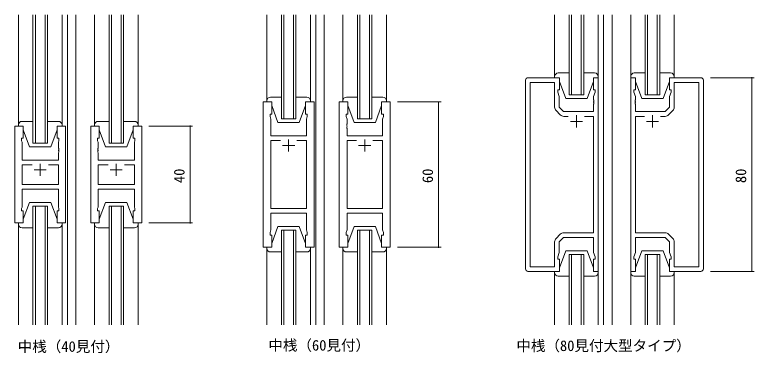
# Model space of a CAD drawing. Units: millimetres, scale not verified. Extents: x -793 to 793, y -564 to 564.
# Drawn here: x -390.9 to -85.6, y -59.7 to 80.2 of the extents above; entities that cross this region are included whole.
import ezdxf
from ezdxf.enums import TextEntityAlignment as Align

# ---------------------------------------------------------------- set-up
doc = ezdxf.new("R2010")
doc.units = ezdxf.units.MM
doc.header["$LTSCALE"] = 2
doc.layers.add('0-0_0', color=3, linetype='Continuous')
for name, color, linetype, lineweight in [('0-1_USER1', 2, 'Continuous', 9), ('0-2_YKK_ZWAK', 4, 'Continuous', 9), ('0-3_YKK_11', 6, 'Continuous', 9), ('0-4_YKK_12', 7, 'Continuous', 9)]:
    doc.layers.add(name, color=color, linetype=linetype, lineweight=lineweight)
doc.styles.add('ＭＳ ゴシック', font='')
doc.styles.get('ＭＳ ゴシック').set_extended_font_data('MS Gothic')

msp = doc.modelspace()

# ---------------------------------------------------------------- linework, layer by layer
at = {"layer": '0-1_USER1'}
for p, q in [((-383.383, 27.106), (-383.383, 80.152)), ((-382.383, 80.152), (-382.383, 27.106)), ((-378.383, 27.106), (-378.383, 80.152)), ((-369.183, 80.152), (-369.183, -48.008)), ((-365.683, 80.152), (-365.683, -48.008)), ((-351.983, 27.106), (-351.983, 80.152)), ((-350.983, 80.152), (-350.983, 27.106)), ((-346.983, 27.106), (-346.983, 80.152)), ((-280.812, 37.106), (-280.812, 80.152)), ((-279.812, 80.152), (-279.812, 37.106)), ((-275.812, 37.106), (-275.812, 80.152)), ((-266.612, 80.152), (-266.612, -48.008)), ((-263.112, 80.152), (-263.112, -48.008)), ((-249.412, 37.106), (-249.412, 80.152)), ((-248.412, 80.152), (-248.412, 37.106)), ((-244.412, 37.106), (-244.412, 80.152)), ((-161, 47.106), (-161, 80.152)), ((-157, 80.152), (-157, 47.106)), ((-147.8, 80.152), (-147.8, -48.008)), ((-144.3, 80.152), (-144.3, -48.008)), ((-129.6, 47.106), (-129.6, 80.152)), ((-125.6, 80.152), (-125.6, 47.106)), ((-266.612, 59.106), (-266.612, -30.894)), ((-263.112, 59.106), (-263.112, -30.894)), ((-382.383, 1.106), (-382.383, -48.008)), ((-378.383, -48.008), (-378.383, 1.106)), ((-350.983, 1.106), (-350.983, -48.008)), ((-346.983, -48.008), (-346.983, 1.106)), ((-279.812, -8.894), (-279.812, -48.008)), ((-275.812, -48.008), (-275.812, -8.894)), ((-248.412, -8.894), (-248.412, -48.008)), ((-244.412, -48.008), (-244.412, -8.894)), ((-161, -18.894), (-161, -48.008)), ((-157, -48.008), (-157, -18.894)), ((-129.6, -18.894), (-129.6, -48.008)), ((-125.6, -48.008), (-125.6, -18.894))]:
    msp.add_line(p, q, dxfattribs=at)
for points in [[(-377.383, 80.152), (-377.383, 27.106), (-383.383, 27.106)], [(-345.983, 80.152), (-345.983, 27.106), (-351.983, 27.106)], [(-274.812, 80.152), (-274.812, 37.106), (-280.812, 37.106)], [(-243.412, 80.152), (-243.412, 37.106), (-249.412, 37.106)], [(-162, 80.152), (-162, 47.106), (-156, 47.106), (-156, 80.152)], [(-130.6, 80.152), (-130.6, 47.106), (-124.6, 47.106), (-124.6, 80.152)], [(-383.383, -48.008), (-383.383, 1.106), (-377.383, 1.106), (-377.383, -48.008)], [(-351.983, -48.008), (-351.983, 1.106), (-345.983, 1.106), (-345.983, -48.008)], [(-280.812, -48.008), (-280.812, -8.894), (-274.812, -8.894), (-274.812, -48.008)], [(-249.412, -48.008), (-249.412, -8.894), (-243.412, -8.894), (-243.412, -48.008)], [(-162, -48.008), (-162, -18.894), (-156, -18.894), (-156, -48.008)], [(-130.6, -48.008), (-130.6, -18.894), (-124.6, -18.894), (-124.6, -48.008)]]:
    msp.add_lwpolyline(points, dxfattribs=at)
at = {"layer": '0-2_YKK_ZWAK'}
for p, q in [((-389.383, 34.606), (-389.383, 80.152)), ((-371.383, 34.606), (-371.383, 80.152)), ((-357.983, 34.606), (-357.983, 80.152)), ((-339.983, 34.606), (-339.983, 80.152)), ((-286.812, 44.106), (-286.812, 80.152)), ((-268.812, 44.106), (-268.812, 80.152)), ((-255.412, 44.106), (-255.412, 80.152)), ((-237.412, 44.106), (-237.412, 80.152)), ((-168, 54.106), (-168, 80.152)), ((-150, 54.106), (-150, 80.152)), ((-136.6, 54.106), (-136.6, 80.152)), ((-118.6, 54.106), (-118.6, 80.152)), ((-162, 56.106), (-166.5, 56.106)), ((-151.5, 56.106), (-156, 56.106)), ((-130.6, 56.106), (-135.1, 56.106)), ((-120.1, 56.106), (-124.6, 56.106)), ((-168, 54.606), (-168, 54.106)), ((-168, 54.106), (-166, 54.106)), ((-166, 54.106), (-166, 52.606)), ((-166, 52.606), (-163.4, 45.606)), ((-152, 52.606), (-154.6, 45.606)), ((-152, 54.106), (-150, 54.106)), ((-152, 52.606), (-152, 54.106)), ((-150, 54.106), (-150, 54.606)), ((-136.6, 54.606), (-136.6, 54.106)), ((-136.6, 54.106), (-134.6, 54.106)), ((-134.6, 54.106), (-134.6, 52.606)), ((-134.6, 52.606), (-132, 45.606)), ((-120.6, 52.606), (-123.2, 45.606)), ((-120.6, 54.106), (-118.6, 54.106)), ((-120.6, 52.606), (-120.6, 54.106)), ((-118.6, 54.106), (-118.6, 54.606)), ((-280.812, 46.106), (-285.312, 46.106)), ((-270.312, 46.106), (-274.812, 46.106)), ((-249.412, 46.106), (-253.912, 46.106)), ((-238.912, 46.106), (-243.412, 46.106)), ((-270.812, 42.606), (-270.812, 44.106)), ((-239.412, 42.606), (-239.412, 44.106)), ((-163.4, 45.606), (-154.6, 45.606)), ((-132, 45.606), (-123.2, 45.606)), ((-284.812, 42.606), (-282.212, 35.606)), ((-270.812, 42.606), (-273.412, 35.606)), ((-253.412, 42.606), (-250.812, 35.606)), ((-239.412, 42.606), (-242.012, 35.606)), ((-383.383, 36.106), (-387.883, 36.106)), ((-372.883, 36.106), (-377.383, 36.106)), ((-373.383, 32.606), (-373.383, 34.106)), ((-351.983, 36.106), (-356.483, 36.106)), ((-341.483, 36.106), (-345.983, 36.106)), ((-341.983, 32.606), (-341.983, 34.106)), ((-282.212, 35.606), (-273.412, 35.606)), ((-250.812, 35.606), (-242.012, 35.606)), ((-387.383, 32.606), (-384.783, 25.606)), ((-373.383, 32.606), (-375.983, 25.606)), ((-355.983, 32.606), (-353.383, 25.606)), ((-341.983, 32.606), (-344.583, 25.606)), ((-384.783, 25.606), (-375.983, 25.606)), ((-353.383, 25.606), (-344.583, 25.606)), ((-387.383, -4.394), (-384.783, 2.606)), ((-384.783, 2.606), (-375.983, 2.606)), ((-373.383, -4.394), (-375.983, 2.606)), ((-355.983, -4.394), (-353.383, 2.606)), ((-355.983, -4.394), (-353.383, 2.606)), ((-353.383, 2.606), (-344.583, 2.606)), ((-353.383, 2.606), (-344.583, 2.606)), ((-341.983, -4.394), (-344.583, 2.606)), ((-341.983, -4.394), (-344.583, 2.606)), ((-373.383, -4.394), (-373.383, -5.894)), ((-357.983, -5.894), (-355.983, -5.894)), ((-357.983, -6.394), (-357.983, -5.894)), ((-355.983, -5.894), (-355.983, -4.394)), ((-341.983, -4.394), (-341.983, -5.894)), ((-341.983, -4.394), (-341.983, -5.894)), ((-341.983, -5.894), (-339.983, -5.894)), ((-339.983, -5.894), (-339.983, -6.394)), ((-389.383, -6.394), (-389.383, -48.008)), ((-383.383, -7.894), (-387.883, -7.894)), ((-372.883, -7.894), (-377.383, -7.894)), ((-371.383, -6.394), (-371.383, -48.008)), ((-357.983, -6.394), (-357.983, -48.008)), ((-352.383, -7.894), (-356.483, -7.894)), ((-351.983, -7.894), (-356.483, -7.894)), ((-341.483, -7.894), (-345.983, -7.894)), ((-341.483, -7.894), (-345.583, -7.894)), ((-339.983, -6.394), (-339.983, -48.008)), ((-284.812, -14.394), (-282.212, -7.394)), ((-282.212, -7.394), (-273.412, -7.394)), ((-270.812, -14.394), (-273.412, -7.394)), ((-253.412, -14.394), (-250.812, -7.394)), ((-250.812, -7.394), (-242.012, -7.394)), ((-239.412, -14.394), (-242.012, -7.394)), ((-270.812, -14.394), (-270.812, -15.894)), ((-239.412, -14.394), (-239.412, -15.894)), ((-286.812, -15.894), (-286.812, -48.008)), ((-280.812, -17.894), (-285.312, -17.894)), ((-270.312, -17.894), (-274.812, -17.894)), ((-268.812, -15.894), (-268.812, -48.008)), ((-255.412, -15.894), (-255.412, -48.008)), ((-249.412, -17.894), (-253.912, -17.894)), ((-238.912, -17.894), (-243.412, -17.894)), ((-237.412, -15.894), (-237.412, -48.008)), ((-166, -24.394), (-163.4, -17.394)), ((-163.4, -17.394), (-154.6, -17.394)), ((-152, -24.394), (-154.6, -17.394)), ((-134.6, -24.394), (-132, -17.394)), ((-132, -17.394), (-123.2, -17.394)), ((-120.6, -24.394), (-123.2, -17.394)), ((-166, -25.894), (-166, -24.394)), ((-152, -24.394), (-152, -25.894)), ((-134.6, -25.894), (-134.6, -24.394)), ((-120.6, -24.394), (-120.6, -25.894)), ((-168, -25.894), (-168, -48.008)), ((-168, -25.894), (-166, -25.894)), ((-168, -26.394), (-168, -25.894)), ((-152, -25.894), (-150, -25.894)), ((-150, -25.894), (-150, -48.008)), ((-150, -25.894), (-150, -26.394)), ((-136.6, -25.894), (-136.6, -48.008)), ((-136.6, -25.894), (-134.6, -25.894)), ((-136.6, -26.394), (-136.6, -25.894)), ((-120.6, -25.894), (-118.6, -25.894)), ((-118.6, -25.894), (-118.6, -48.008)), ((-118.6, -25.894), (-118.6, -26.394)), ((-162, -27.894), (-166.5, -27.894)), ((-151.5, -27.894), (-156, -27.894)), ((-130.6, -27.894), (-135.1, -27.894)), ((-120.1, -27.894), (-124.6, -27.894))]:
    msp.add_line(p, q, dxfattribs=at)
for points in [[(-286.812, 44.606), (-286.812, 44.106), (-284.812, 44.106), (-284.812, 42.606)], [(-270.812, 44.106), (-268.812, 44.106), (-268.812, 44.606)], [(-255.412, 44.606), (-255.412, 44.106), (-253.412, 44.106), (-253.412, 42.606)], [(-239.412, 44.106), (-237.412, 44.106), (-237.412, 44.606)], [(-389.383, 34.606), (-389.383, 34.106), (-387.383, 34.106), (-387.383, 32.606)], [(-373.383, 34.106), (-371.383, 34.106), (-371.383, 34.606)], [(-357.983, 34.606), (-357.983, 34.106), (-355.983, 34.106), (-355.983, 32.606)], [(-341.983, 34.106), (-339.983, 34.106), (-339.983, 34.606)], [(-389.383, -6.394), (-389.383, -5.894), (-387.383, -5.894), (-387.383, -4.394)], [(-373.383, -5.894), (-371.383, -5.894), (-371.383, -6.394)], [(-357.983, -6.394), (-357.983, -5.894), (-355.983, -5.894), (-355.983, -4.394)], [(-341.983, -5.894), (-339.983, -5.894), (-339.983, -6.394)], [(-286.812, -16.394), (-286.812, -15.894), (-284.812, -15.894), (-284.812, -14.394)], [(-255.412, -16.394), (-255.412, -15.894), (-253.412, -15.894), (-253.412, -14.394)], [(-270.812, -15.894), (-268.812, -15.894), (-268.812, -16.394)], [(-239.412, -15.894), (-237.412, -15.894), (-237.412, -16.394)]]:
    msp.add_lwpolyline(points, dxfattribs=at)
for centre, start, end in [((-166.5, 54.606), 90, 180), ((-151.5, 54.606), 0, 90), ((-135.1, 54.606), 90, 180), ((-120.1, 54.606), 0, 90), ((-285.312, 44.606), 90, 180), ((-270.312, 44.606), 0, 90), ((-253.912, 44.606), 90, 180), ((-238.912, 44.606), 0, 90), ((-387.883, 34.606), 90, 180), ((-372.883, 34.606), 0, 90), ((-356.483, 34.606), 90, 180), ((-341.483, 34.606), 0, 90), ((-387.883, -6.394), 180, 270), ((-372.883, -6.394), 270, 0), ((-356.483, -6.394), 180, 270), ((-356.483, -6.394), 180, 270), ((-341.483, -6.394), 270, 0), ((-341.483, -6.394), 270, 0), ((-285.312, -16.394), 180, 270), ((-270.312, -16.394), 270, 0), ((-253.912, -16.394), 180, 270), ((-238.912, -16.394), 270, 0), ((-166.5, -26.394), 180, 270), ((-151.5, -26.394), 270, 0), ((-135.1, -26.394), 180, 270), ((-120.1, -26.394), 270, 0)]:
    msp.add_arc(centre, 1.5, start, end, dxfattribs=at)
at = {"layer": '0-3_YKK_11'}
for p, q in [((-103.6, 54.106), (-85.6, 54.106)), ((-86.6, 54.106), (-86.6, -25.894)), ((-232.912, 44.106), (-214.912, 44.106)), ((-215.912, 44.106), (-215.912, -15.894)), ((-335.483, 34.106), (-317.483, 34.106)), ((-318.483, 34.106), (-318.483, -5.894)), ((-335.483, -5.894), (-317.483, -5.894)), ((-232.912, -15.894), (-214.912, -15.894)), ((-103.6, -25.894), (-85.6, -25.894))]:
    msp.add_line(p, q, dxfattribs=at)
for centre, start, end in [((-86.6, 54.106), 90, 270), ((-86.6, 54.106), 270, 90), ((-215.912, 44.106), 90, 270), ((-215.912, 44.106), 270, 90), ((-318.483, 34.106), 90, 270), ((-318.483, 34.106), 270, 90), ((-318.483, -5.894), 90, 270), ((-318.483, -5.894), 270, 90), ((-215.912, -15.894), 90, 270), ((-215.912, -15.894), 270, 90), ((-86.6, -25.894), 90, 270), ((-86.6, -25.894), 270, 90)]:
    msp.add_arc(centre, 0.106, start, end, dxfattribs=at)
at = {"layer": '0-4_YKK_12'}
for p, q in [((-180, 53.106), (-180, -24.894)), ((-106.6, 53.106), (-106.6, -24.894)), ((-167.414, 40.52), (-165.656, 38.762)), ((-119.186, 40.52), (-120.944, 38.762)), ((-164.242, 38.176), (-162.35, 38.176)), ((-159, 38.606), (-159, 33.606)), ((-155.65, 38.176), (-151.93, 38.176)), ((-130.95, 38.176), (-134.67, 38.176)), ((-127.6, 38.606), (-127.6, 33.606)), ((-122.358, 38.176), (-124.25, 38.176)), ((-156.5, 36.106), (-161.5, 36.106)), ((-130.1, 36.106), (-125.1, 36.106)), ((-277.812, 28.606), (-277.812, 23.606)), ((-274.462, 28.176), (-270.512, 28.176)), ((-249.763, 28.176), (-253.712, 28.176)), ((-246.412, 28.606), (-246.412, 23.606)), ((-275.312, 26.106), (-280.312, 26.106)), ((-248.912, 26.106), (-243.912, 26.106)), ((-380.383, 18.606), (-380.383, 13.606)), ((-348.983, 18.606), (-348.983, 13.606)), ((-377.883, 16.106), (-382.883, 16.106)), ((-377.033, 18.176), (-372.883, 18.176)), ((-352.334, 18.176), (-356.483, 18.176)), ((-351.483, 16.106), (-346.483, 16.106)), ((-165.656, -10.55), (-167.414, -12.308)), ((-120.944, -10.55), (-119.186, -12.308))]:
    msp.add_line(p, q, dxfattribs=at)
for points in [[(-150, -25.894), (-150, 54.106), (-152, 54.106), (-152, 49.106), (-151.3, 49.106), (-151.3, 48.106), (-151.93, 46.375), (-151.93, 45.064), (-151.81, 44.881), (-151.81, 44.331), (-151.93, 44.148), (-151.93, 44.064), (-151.81, 43.881), (-151.81, 43.331), (-151.93, 43.148), (-151.93, 40.106), (-164.271, 40.106), (-166.07, 41.905), (-166.07, 46.375), (-166.7, 48.106), (-166.7, 49.106), (-166, 49.106), (-166, 54.106), (-179, 54.106)], [(-168, -13.723), (-168, -23.964), (-178.07, -23.964), (-178.07, 52.176), (-168, 52.176), (-168, 41.934)], [(-136.6, -25.894), (-136.6, 54.106), (-134.6, 54.106), (-134.6, 49.106), (-135.3, 49.106), (-135.3, 48.106), (-134.67, 46.375), (-134.67, 45.064), (-134.79, 44.881), (-134.79, 44.331), (-134.67, 44.148), (-134.67, 44.064), (-134.79, 43.881), (-134.79, 43.331), (-134.67, 43.148), (-134.67, 40.106), (-122.329, 40.106), (-120.53, 41.905), (-120.53, 46.375), (-119.9, 48.106), (-119.9, 49.106), (-120.6, 49.106), (-120.6, 54.106), (-107.6, 54.106)], [(-118.6, -13.723), (-118.6, -23.964), (-108.53, -23.964), (-108.53, 52.176), (-118.6, 52.176), (-118.6, 41.934)], [(-155.65, 38.176), (-151.93, 38.176), (-151.93, -9.964), (-164.242, -9.964)], [(-130.95, 38.176), (-134.67, 38.176), (-134.67, -9.964), (-122.358, -9.964)], [(-274.462, 28.176), (-270.512, 28.176), (-270.512, 0.036), (-285.112, 0.036), (-285.112, 28.176), (-281.163, 28.176)], [(-249.763, 28.176), (-253.712, 28.176), (-253.712, 0.036), (-239.112, 0.036), (-239.112, 28.176), (-243.062, 28.176)], [(-377.033, 18.176), (-372.883, 18.176), (-372.883, 10.036), (-387.883, 10.036), (-387.883, 18.176), (-383.734, 18.176)], [(-352.334, 18.176), (-356.483, 18.176), (-356.483, 10.036), (-341.483, 10.036), (-341.483, 18.176), (-345.633, 18.176)], [(-179, -25.894), (-166, -25.894), (-166, -20.894), (-166.7, -20.894), (-166.7, -19.894), (-166.07, -18.163), (-166.07, -13.694), (-164.271, -11.894), (-151.93, -11.894), (-151.93, -18.163), (-151.3, -19.894), (-151.3, -20.894), (-152, -20.894), (-152, -25.894), (-150, -25.894)], [(-107.6, -25.894), (-120.6, -25.894), (-120.6, -20.894), (-119.9, -20.894), (-119.9, -19.894), (-120.53, -18.163), (-120.53, -13.694), (-122.329, -11.894), (-134.67, -11.894), (-134.67, -18.163), (-135.3, -19.894), (-135.3, -20.894), (-134.6, -20.894), (-134.6, -25.894), (-136.6, -25.894)]]:
    msp.add_lwpolyline(points, dxfattribs=at)
for points in [[(-267.312, 44.106), (-267.312, -15.894), (-270.812, -15.894), (-270.812, -10.894), (-270.112, -10.894), (-270.112, -9.894), (-270.512, -8.795), (-270.512, -1.894), (-285.112, -1.894), (-285.112, -8.795), (-285.512, -9.894), (-285.512, -10.894), (-284.812, -10.894), (-284.812, -15.894), (-288.312, -15.894), (-288.312, 44.106), (-284.812, 44.106), (-284.812, 39.106), (-285.512, 39.106), (-285.512, 38.106), (-285.112, 37.007), (-285.112, 30.106), (-270.512, 30.106), (-270.512, 33.148), (-270.392, 33.331), (-270.392, 33.881), (-270.512, 34.064), (-270.512, 34.148), (-270.392, 34.331), (-270.392, 34.881), (-270.512, 35.064), (-270.512, 37.007), (-270.112, 38.106), (-270.112, 39.106), (-270.812, 39.106), (-270.812, 44.106)], [(-256.912, 44.106), (-256.912, -15.894), (-253.412, -15.894), (-253.412, -10.894), (-254.112, -10.894), (-254.112, -9.894), (-253.712, -8.795), (-253.712, -1.894), (-239.112, -1.894), (-239.112, -8.795), (-238.712, -9.894), (-238.712, -10.894), (-239.412, -10.894), (-239.412, -15.894), (-235.912, -15.894), (-235.912, 44.106), (-239.412, 44.106), (-239.412, 39.106), (-238.712, 39.106), (-238.712, 38.106), (-239.112, 37.007), (-239.112, 30.106), (-253.712, 30.106), (-253.712, 33.148), (-253.832, 33.331), (-253.832, 33.881), (-253.712, 34.064), (-253.712, 34.148), (-253.832, 34.331), (-253.832, 34.881), (-253.712, 35.064), (-253.712, 37.007), (-254.112, 38.106), (-254.112, 39.106), (-253.412, 39.106), (-253.412, 44.106)], [(-369.883, 34.106), (-369.883, -5.894), (-373.383, -5.894), (-373.383, -0.894), (-372.683, -0.894), (-372.683, 0.106), (-372.883, 0.655), (-372.883, 8.106), (-387.883, 8.106), (-387.883, 0.655), (-388.083, 0.106), (-388.083, -0.894), (-387.383, -0.894), (-387.383, -5.894), (-390.883, -5.894), (-390.883, 34.106), (-387.383, 34.106), (-387.383, 29.106), (-388.083, 29.106), (-388.083, 28.106), (-387.883, 27.556), (-387.883, 20.106), (-372.883, 20.106), (-372.883, 23.148), (-372.763, 23.331), (-372.763, 23.881), (-372.883, 24.064), (-372.883, 24.148), (-372.763, 24.331), (-372.763, 24.881), (-372.883, 25.064), (-372.883, 27.556), (-372.683, 28.106), (-372.683, 29.106), (-373.383, 29.106), (-373.383, 34.106)], [(-359.483, 34.106), (-359.483, -5.894), (-355.983, -5.894), (-355.983, -0.894), (-356.683, -0.894), (-356.683, 0.106), (-356.483, 0.655), (-356.483, 8.106), (-341.483, 8.106), (-341.483, 0.655), (-341.283, 0.106), (-341.283, -0.894), (-341.983, -0.894), (-341.983, -5.894), (-338.483, -5.894), (-338.483, 34.106), (-341.983, 34.106), (-341.983, 29.106), (-341.283, 29.106), (-341.283, 28.106), (-341.483, 27.556), (-341.483, 20.106), (-356.483, 20.106), (-356.483, 23.148), (-356.603, 23.331), (-356.603, 23.881), (-356.483, 24.064), (-356.483, 24.148), (-356.603, 24.331), (-356.603, 24.881), (-356.483, 25.064), (-356.483, 27.556), (-356.683, 28.106), (-356.683, 29.106), (-355.983, 29.106), (-355.983, 34.106)]]:
    msp.add_lwpolyline(points, close=True, dxfattribs=at)
for centre, radius, start, end in [((-179, 53.106), 1, 90.00001, 179.99999), ((-107.6, 53.106), 1, 0.00001, 89.99999), ((-166, 41.934), 2, 180, 224.99999), ((-120.6, 41.934), 2, 315.00001, 0), ((-164.242, 40.176), 2, 225.00001, 270), ((-122.358, 40.176), 2, 270, 314.99999), ((-164.242, -11.964), 2, 90, 134.99999), ((-122.358, -11.964), 2, 45.00001, 90), ((-166, -13.723), 2, 135.00001, 180), ((-120.6, -13.723), 2, 360, 44.99999), ((-179, -24.894), 1, 180.00001, 269.99999), ((-107.6, -24.894), 1, 270.00001, 359.99999)]:
    msp.add_arc(centre, radius, start, end, dxfattribs=at)

# ---------------------------------------------------------------- texts
at = {"layer": '0-0_0', "style": 'ＭＳ ゴシック'}
for s, p in [('中桟（40見付）', (-389.679, -60.478)), ('中桟（60見付）', (-286.192, -59.957)), ('中桟（80見付大型タイプ）', (-183.802, -60.144))]:
    msp.add_text(s, height=4.399, dxfattribs=at).set_placement(p, align=Align.BOTTOM_LEFT)
at = {"layer": '0-3_YKK_11', "style": 'ＭＳ ゴシック'}
for s, p in [('40', (-319.483, 10.586)), ('60', (-216.912, 10.586)), ('80', (-87.6, 10.586))]:
    msp.add_text(s, height=4.399, rotation=90, dxfattribs=at).set_placement(p, align=Align.BOTTOM_LEFT)

doc.saveas('drawing.dxf')
